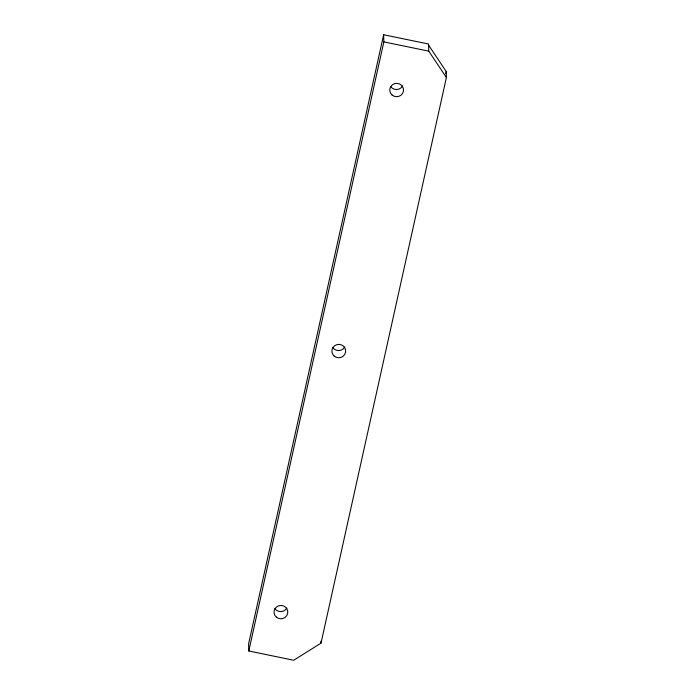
<?xml version="1.0" encoding="UTF-8"?>
<svg xmlns="http://www.w3.org/2000/svg" width="695" height="695" viewBox="0 0 695 695"><rect width="100%" height="100%" fill="white"/><g stroke="black" fill="none" stroke-linecap="round" stroke-linejoin="round"><path stroke-width="1.04" d="M446.399 77.536L428.763 51.152L428.563 44.011L383.64 34.75L248.602 643.848L248.801 650.989L293.724 660.25L321.012 643.127L446.399 77.536L446.233 71.542L428.589 45.158M248.801 650.989L383.84 41.891L383.64 34.75M445.764 73.661L446.233 71.542M383.84 41.891L428.763 51.152M320.951 641.129L321.012 643.127M286.844 608.003A6.889 6.672 -1.6 0 1 274.925 608.603M344.72 346.961A6.889 6.672 -1.6 0 1 332.792 347.561M402.587 85.919A6.889 6.672 -1.6 0 1 390.668 86.519M392.032 94.98A6.889 6.672 -1.6 0 0 403.387 91.419A6.889 6.672 -1.6 0 0 394.534 83.678A6.889 6.672 -1.6 0 0 392.032 94.98M334.156 356.031A6.889 6.672 -1.6 0 0 345.519 352.461A6.889 6.672 -1.6 0 0 336.667 344.72A6.889 6.672 -1.6 0 0 334.156 356.031M276.289 617.073A6.889 6.672 -1.6 0 0 287.643 613.503A6.889 6.672 -1.6 0 0 278.791 605.771A6.889 6.672 -1.6 0 0 276.289 617.073"/></g></svg>
